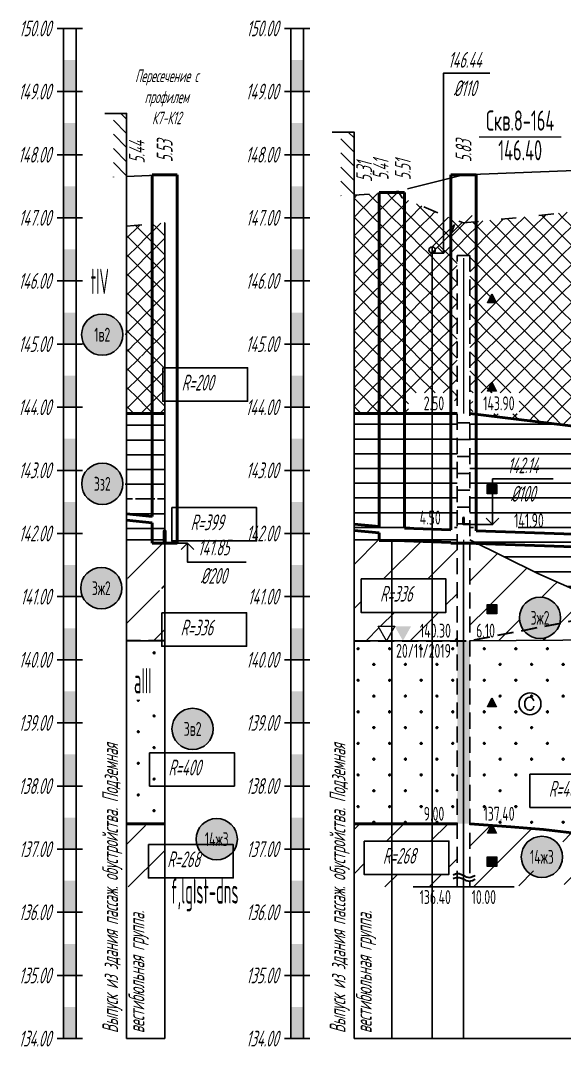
# Model space of a CAD drawing. Header units: metres. Extents: x -34 to 1749, y -3376 to -2956.
# Drawn here: x 667.5 to 753.7, y -3227.7 to -3065.2 of the extents above; entities that cross this region are included whole.
import ezdxf
from ezdxf.enums import TextEntityAlignment as Align

# ---------------------------------------------------------------- set-up
doc = ezdxf.new("R2010")
doc.units = ezdxf.units.M
doc.header["$LTSCALE"] = 0.2
doc.linetypes.add('ACAD_ISO03W100', pattern=[30, 12, -18])
doc.linetypes.add('штриховая', pattern=[19.05, 12.7, -6.35])
for name, color, linetype in [('PR_RD', 7, 'Continuous'), ('Линейка', 7, 'Continuous'), ('МГТ_ИГ_Геология', 252, 'Continuous'), ('Примыкания', 7, 'Continuous'), ('Проектная земля', 7, 'Continuous'), ('Таблица', 7, 'Continuous'), ('Трубы', 7, 'Continuous'), ('Узлы', 7, 'Continuous'), ('Чёрная земля', 7, 'ACAD_ISO03W100')]:
    doc.layers.add(name, color=color, linetype=linetype)
doc.styles.add('SPDS', font='SPDS', dxfattribs={"width": 0.7, "oblique": 15, "height": 2.5})
doc.styles.get("Standard").update_dxf_attribs({"font": 'SPDS.shx', "width": 0.7, "oblique": 15, "height": 3})
doc.styles.add('Стиль Simplex', font='simplex.shx')
pattern_1 = [(45, (-4.154, -2825.848), (0, 21), [9.8995, -19.799]), (45, (9.846, -2839.848), (0, 21), [9.8995, -19.799]), (45, (-4.154, -2839.848), (0, 21), [14.142, -15.5565]), (45, (5.846, -2829.848), (0, 21), [15.556, -14.1425]), (45, (2.846, -2839.848), (0, 21), [19.799, -9.8995]), (45, (-4.154, -2832.848), (0, 21), [19.799, -9.8995])]
pattern_2 = [(45, (11.025, -2889.003), (0, 21), [9.8995, -19.799]), (45, (25.025, -2903.003), (0, 21), [9.8995, -19.799]), (45, (11.025, -2903.003), (0, 21), [14.142, -15.5565]), (45, (21.025, -2893.003), (0, 21), [15.556, -14.1425]), (45, (18.025, -2903.003), (0, 21), [19.799, -9.8995]), (45, (11.025, -2896.003), (0, 21), [19.799, -9.8995])]

# ---------------------------------------------------------------- blocks, each defined once
blk = doc.blocks.new('DN')
at = {"layer": 'МГТ_ИГ_Геология', "lineweight": 30, "flags": 128}
for points in [[(-0.126, -0.007), (-0.117, -0.002), (-0.073, 0.011), (-0.033, 0.011), (0.003, 0), (0.02, -0.007), (0.039, -0.019), (0.074, -0.037), (0.103, -0.043), (0.125, -0.048), (0.151, -0.043), (0.18, -0.036), (0.213, -0.019), (0.223, -0.012)], [(-0.126, -0.068), (-0.117, -0.063), (-0.073, -0.05), (-0.033, -0.05), (0.003, -0.059), (0.02, -0.067), (0.039, -0.079), (0.074, -0.098), (0.103, -0.103), (0.125, -0.108), (0.151, -0.103), (0.18, -0.095), (0.213, -0.079), (0.223, -0.072)]]:
    blk.add_lwpolyline(points, dxfattribs=at)
blk = doc.blocks.new('PR_KV')
at = {"linetype": 'Continuous', "lineweight": 0}
blk.add_hatch(color=252, dxfattribs=at).paths.add_polyline_path([(-0.077, 0.075), (0.077, 0.075), (0.077, -0.075), (-0.077, -0.075)])
at = {"color": 252, "linetype": 'Continuous', "lineweight": 0, "flags": 128}
blk.add_lwpolyline([(-0.077, 0.075), (0.077, 0.075), (0.077, -0.075), (-0.077, -0.075)], close=True, dxfattribs=at)
blk = doc.blocks.new('PR_TR')
at = {"linetype": 'Continuous', "lineweight": 0}
blk.add_hatch(color=252, dxfattribs=at).paths.add_polyline_path([(0.072, -0.049), (-0.071, -0.049), (-0.001, 0.094)])
at = {"color": 252, "linetype": 'Continuous', "lineweight": 0, "flags": 128}
blk.add_lwpolyline([(0.072, -0.049), (-0.071, -0.049), (-0.001, 0.094)], close=True, dxfattribs=at)
blk = doc.blocks.new('круг3_-26_2')
at = {"true_color": 0xffffff}
blk.add_hatch(color=7, dxfattribs=at).paths.add_polyline_path([(-0.327, 0, 1), (0.327, 0, 1)])
at = {"color": 7, "lineweight": 25}
blk.add_circle((0, 0), 0.327, dxfattribs=at)
at = {"color": 7, "lineweight": 25, "style": 'Стиль Simplex', "width": 0.590909}
blk.add_text('3ж2', height=0.22, dxfattribs=at).set_placement((0, 0), align=Align.MIDDLE_CENTER)
blk = doc.blocks.new('круг14_-26_3')
at = {"true_color": 0xffffff}
blk.add_hatch(color=7, dxfattribs=at).paths.add_polyline_path([(-0.327, 0, 1), (0.327, 0, 1)])
at = {"layer": 'МГТ_ИГ_Геология'}
blk.add_circle((0, 0), 0.327, dxfattribs=at)
at = {"layer": 'МГТ_ИГ_Геология', "style": 'Стиль Simplex', "width": 0.590909}
blk.add_text('14ж3', height=0.22, dxfattribs=at).set_placement((0, 0), align=Align.MIDDLE_CENTER)
blk = doc.blocks.new('круг1_-30_2')
at = {"layer": 'МГТ_ИГ_Геология', "true_color": 0xffffff}
blk.add_hatch(color=7, dxfattribs=at).paths.add_polyline_path([(-0.327, 0, 1), (0.327, 0, 1)])
at = {"color": 7, "lineweight": 25}
blk.add_circle((0, 0), 0.327, dxfattribs=at)
at = {"color": 7, "lineweight": 25, "style": 'Стиль Simplex', "width": 0.590909}
blk.add_text('1в2', height=0.22, dxfattribs=at).set_placement((0, 0), align=Align.MIDDLE_CENTER)
blk = doc.blocks.new('круг3_-25_2')
at = {"true_color": 0xffffff}
blk.add_hatch(color=7, dxfattribs=at).paths.add_polyline_path([(-0.327, 0, 1), (0.327, 0, 1)])
at = {"color": 7, "lineweight": 25}
blk.add_circle((0, 0), 0.327, dxfattribs=at)
at = {"color": 18, "lineweight": 25, "true_color": 0x000000, "style": 'Стиль Simplex', "width": 0.590909}
blk.add_text('3з2', height=0.22, dxfattribs=at).set_placement((0, 0), align=Align.MIDDLE_CENTER)
blk = doc.blocks.new('круг3_-30_2')
at = {"true_color": 0xffffff}
blk.add_hatch(color=7, dxfattribs=at).paths.add_polyline_path([(-0.327, 0, 1), (0.327, 0, 1)])
at = {"color": 7, "lineweight": 25}
blk.add_circle((0, 0), 0.327, dxfattribs=at)
at = {"color": 7, "lineweight": 25, "style": 'Стиль Simplex', "width": 0.590909}
blk.add_text('3в2', height=0.22, dxfattribs=at).set_placement((0, 0), align=Align.MIDDLE_CENTER)
blk = doc.blocks.new('CCE')
at = {"layer": 'МГТ_ИГ_Геология', "flags": 128}
blk.add_lwpolyline([(0.238, 0.049), (0.229, 0.075), (0.212, 0.091), (0.196, 0.103), (0.17, 0.107), (0.147, 0.103), (0.131, 0.093), (0.119, 0.084), (0.112, 0.068), (0.103, 0.049), (0.096, 0.035), (0.096, 0.014), (0.096, -0.005), (0.096, -0.023), (0.1, -0.04), (0.114, -0.063), (0.131, -0.084), (0.142, -0.091), (0.168, -0.098), (0.191, -0.096), (0.203, -0.091), (0.226, -0.07), (0.233, -0.049), (0.238, -0.04), (0.238, -0.033)], dxfattribs=at)
at = {"layer": 'МГТ_ИГ_Геология'}
blk.add_circle((0.178, 0.004), 0.173, dxfattribs=at)
blk = doc.blocks.new('уке')
at = {"layer": 'МГТ_ИГ_Геология'}
blk.add_lwpolyline([(147.85, -230.19), (161.29, -230.19), (161.29, -235.48), (147.85, -235.48)], close=True, dxfattribs=at)
at = {"layer": 'МГТ_ИГ_Геология', "insert": (150.84, -231.29), "char_height": 2.5, "attachment_point": 1}
blk.add_mtext_dynamic_manual_height_columns('R=200', width=10.097, gutter_width=15, heights=[0], dxfattribs=at)
blk = doc.blocks.new('енен')
at = {"layer": 'МГТ_ИГ_Геология'}
blk.add_lwpolyline([(147.85, -230.19), (161.29, -230.19), (161.29, -235.48), (147.85, -235.48)], close=True, dxfattribs=at)
at = {"layer": 'МГТ_ИГ_Геология', "insert": (150.84, -231.29), "char_height": 2.5, "attachment_point": 1}
blk.add_mtext_dynamic_manual_height_columns('R=336', width=10.097, gutter_width=15, heights=[0], dxfattribs=at)
blk = doc.blocks.new('онгшлш')
at = {"layer": 'МГТ_ИГ_Геология'}
blk.add_lwpolyline([(147.85, -230.19), (161.29, -230.19), (161.29, -235.48), (147.85, -235.48)], close=True, dxfattribs=at)
at = {"layer": 'МГТ_ИГ_Геология', "insert": (150.84, -231.29), "char_height": 2.5, "attachment_point": 1}
blk.add_mtext_dynamic_manual_height_columns('R=399', width=10.097, gutter_width=15, heights=[0], dxfattribs=at)
blk = doc.blocks.new('A$C14065AAB')
at = {"layer": 'МГТ_ИГ_Геология'}
blk.add_lwpolyline([(0, 5.29), (13.44, 5.29), (13.44, 0), (0, 0)], close=True, dxfattribs=at)
at = {"layer": 'МГТ_ИГ_Геология', "insert": (2.99, 4.2), "char_height": 2.5, "attachment_point": 1}
blk.add_mtext_dynamic_manual_height_columns('R=400', width=10.097, gutter_width=15, heights=[0], dxfattribs=at)
blk = doc.blocks.new('A$C5F0C224C')
at = {"layer": 'МГТ_ИГ_Геология'}
blk.add_lwpolyline([(0, 5.29), (13.44, 5.29), (13.44, 0), (0, 0)], close=True, dxfattribs=at)
at = {"layer": 'МГТ_ИГ_Геология', "insert": (2.99, 4.2), "char_height": 2.5, "attachment_point": 1}
blk.add_mtext_dynamic_manual_height_columns('R=268', width=10.097, gutter_width=15, heights=[0], dxfattribs=at)
blk = doc.blocks.new('usl_1')
for p, q in [((2.83, 1.41), (6.36, 4.95)), ((0, 0), (3.54, 3.54)), ((3.54, 3.54), (2.83, 1.41))]:
    blk.add_line(p, q)
blk.add_circle((0, -0.5), 0.5)

msp = doc.modelspace()

# ---------------------------------------------------------------- hatches: boundary and pattern name
at = {"layer": 'МГТ_ИГ_Геология'}
h = msp.add_hatch(dxfattribs=at)
h.set_pattern_fill('GR24', color=256, scale=10, style=0, pattern_type=2)
h.set_pattern_definition([(225, (-1.154, -2839.8476), (3e-16, -3), [2.1213, -2.121341]), (315, (-2.654, -2838.3476), (3, 0), [2.1213, -2.121341]), (45, (-4.154, -2839.8476), (0, 3), [2.1213, -2.121341]), (135, (-2.654, -2841.3476), (-3, 3e-16), [2.1213, -2.121341])])
edge = h.paths.add_edge_path()
edge.add_line((818.051, -3095.595), (813.045, -3095.794))
edge.add_line((813.045, -3095.794), (799.76, -3095.246))
edge.add_line((799.76, -3095.246), (781.432, -3095.834))
edge.add_line((781.432, -3095.834), (775.681, -3093.368))
edge.add_line((775.681, -3093.368), (774.637, -3092.919))
edge.add_line((774.637, -3092.919), (753.446, -3095.653))
edge.add_line((753.446, -3095.653), (746.072, -3096.452))
edge.add_line((746.072, -3096.452), (737.694, -3097.236))
edge.add_line((737.694, -3097.236), (735.523, -3096.452))
edge.add_line((735.523, -3096.452), (727.967, -3093.295))
edge.add_line((727.967, -3093.295), (727.332, -3092.226))
edge.add_line((727.332, -3092.226), (726.32, -3092.464))
edge.add_line((726.32, -3092.464), (720.343, -3092.878))
edge.add_line((720.343, -3092.878), (720.343, -3127.452))
edge.add_line((720.343, -3127.452), (736.694, -3127.452))
edge.add_line((736.694, -3127.452), (736.694, -3102.452))
edge.add_line((736.694, -3102.452), (738.694, -3102.452))
edge.add_line((738.694, -3102.452), (738.694, -3127.452))
edge.add_line((738.694, -3127.452), (760.591, -3130.136))
edge.add_line((760.591, -3130.136), (806.62, -3129.874))
edge.add_arc((807.64, -3132.984), 3.273, 72.49253, 108.16137, ccw=False)
edge.add_line((808.625, -3129.862), (818.051, -3129.808))
edge.add_line((818.051, -3129.808), (818.051, -3095.595))
h.paths.add_polyline_path([(742.914, -3109.946), (741.484, -3109.946), (742.184, -3108.516)], flags=16)
edge = h.paths.add_edge_path(flags=16)
edge.add_arc((777.233, -3113.914), 0.597, 0, 360)
h.paths.add_polyline_path([(742.184, -3122.516), (742.914, -3123.946), (741.484, -3123.946)], flags=16)
h.paths.add_polyline_path([(775.166, -3115.564), (779.299, -3115.564)], flags=16)
h.paths.add_polyline_path([(787.638, -3111.327), (792.533, -3111.327), (792.533, -3105.327), (787.638, -3105.327)], flags=16)
h.paths.add_polyline_path([(739.144, -3127.502), (746.503, -3127.502), (746.503, -3124.202), (739.144, -3124.202)], flags=16)
h.paths.add_polyline_path([(728.954, -3127.502), (736.244, -3127.502), (736.244, -3124.202), (728.954, -3124.202)], flags=17)
h.paths.add_polyline_path([(729.016, -3102.902), (736.244, -3102.902)], flags=16)
h.paths.add_polyline_path([(784.085, -3116.782), (797.528, -3116.782), (797.528, -3122.077), (784.085, -3122.077)], flags=16)
h.paths.add_polyline_path([(786.287, -3121.178), (793.837, -3121.178), (794.882, -3117.277), (787.332, -3117.277)], flags=8)
h = msp.add_hatch(dxfattribs=at)
h.set_pattern_fill('GR24', color=256, scale=10, style=0, pattern_type=2)
h.set_pattern_definition([(225, (14.0255, -2903.0034), (3e-16, -3), [2.1213, -2.121341]), (315, (12.5255, -2901.5034), (3, 0), [2.1213, -2.121341]), (45, (11.0255, -2903.0034), (0, 3), [2.1213, -2.121341]), (135, (12.5255, -2904.5034), (-3, 3e-16), [2.1213, -2.121341])])
edge = h.paths.add_edge_path()
edge.add_line((690.343, -3097.236), (684.318, -3097.768))
edge.add_line((684.318, -3097.768), (684.318, -3113.987))
edge.add_arc((687.327, -3115.201), 3.245, 158.03276, 381.69286)
edge.add_line((690.343, -3114.001), (690.343, -3097.236))
edge = h.paths.add_edge_path()
edge.add_arc((687.327, -3115.273), 3.273, 203.14492, 337.12946, ccw=False)
edge.add_line((684.318, -3116.56), (684.318, -3127.452))
edge.add_line((684.318, -3127.452), (690.343, -3127.452))
edge.add_line((690.343, -3127.452), (690.343, -3116.546))
h.paths.add_polyline_path([(684.498, -3109.831), (689.394, -3109.831)], flags=16)
h = msp.add_hatch(dxfattribs=at)
h.set_pattern_fill('GR07', color=256, scale=10, style=0, pattern_type=2)
h.set_pattern_definition([(0, (10.9355, -2903.0034), (0, 7), [16.33, 0]), (0, (10.9355, -2900.6734), (0, 7), [16.33, 0]), (0, (10.9355, -2898.3334), (0, 7), [16.33, 0])])
edge = h.paths.add_edge_path()
edge.add_line((690.343, -3127.452), (684.318, -3127.452))
edge.add_line((684.318, -3127.452), (684.318, -3136.91))
edge.add_arc((687.247, -3138.189), 3.196, 156.4188, 374.3665)
edge.add_line((690.343, -3137.396), (690.343, -3127.452))
edge = h.paths.add_edge_path()
edge.add_arc((687.229, -3138.405), 3.273, 207.17403, 342.04066, ccw=False)
edge.add_line((684.318, -3139.9), (684.318, -3147.452))
edge.add_line((684.318, -3147.452), (690.343, -3147.452))
edge.add_line((690.343, -3147.452), (690.343, -3139.414))
h = msp.add_hatch(dxfattribs=at)
h.set_pattern_fill('GR07', color=256, scale=10, style=0, pattern_type=2)
h.set_pattern_definition([(0, (-4.244, -2839.8476), (0, 7), [16.33, 0]), (0, (-4.244, -2837.5176), (0, 7), [16.33, 0]), (0, (-4.244, -2835.1776), (0, 7), [16.33, 0])])
edge = h.paths.add_edge_path()
edge.add_line((818.051, -3137.18), (808.797, -3136.045))
edge.add_arc((807.64, -3132.984), 3.273, 235.32579, 290.69774, ccw=False)
edge.add_line((805.778, -3135.675), (738.694, -3127.452))
edge.add_line((738.694, -3127.452), (738.694, -3147.452))
edge.add_line((738.694, -3147.452), (749.481, -3152.801))
edge.add_line((749.481, -3152.801), (760.077, -3157.482))
edge.add_line((760.077, -3157.482), (770.456, -3161.506))
edge.add_line((770.456, -3161.506), (780.587, -3164.886))
edge.add_line((780.587, -3164.886), (790.441, -3167.631))
edge.add_line((790.441, -3167.631), (799.989, -3169.753))
edge.add_line((799.989, -3169.753), (809.202, -3171.262))
edge.add_line((809.202, -3171.262), (818.051, -3172.17))
edge.add_line((818.051, -3172.17), (818.051, -3137.18))
edge = h.paths.add_edge_path(flags=16)
edge.add_arc((781.306, -3148.715), 0.619, 0, 360)
h.paths.add_polyline_path([(742.964, -3140.202), (741.424, -3140.202), (741.424, -3138.702), (742.964, -3138.702)], flags=16)
h.paths.add_polyline_path([(736.694, -3127.452), (720.343, -3127.452), (720.343, -3147.452), (736.694, -3147.452)])
h.paths.add_polyline_path([(779.27, -3150.365), (783.341, -3150.365)], flags=16)
h.paths.add_polyline_path([(776.089, -3150.692), (776.382, -3150.761), (776.382, -3144.761), (776.089, -3144.692)], flags=16)
h.paths.add_polyline_path([(729.202, -3147.502), (736.244, -3147.502), (736.244, -3144.202), (729.202, -3144.202)])
h.paths.add_polyline_path([(739.291, -3147.502), (746.334, -3147.502), (746.334, -3144.202), (739.291, -3144.202)], flags=16)
h.paths.add_polyline_path([(771.39, -3142.401), (784.833, -3142.401), (784.833, -3147.696), (771.39, -3147.696)], flags=16)
h.paths.add_polyline_path([(773.553, -3146.748), (781.234, -3146.748), (782.266, -3142.896), (774.585, -3142.896)], flags=8)
h = msp.add_hatch(dxfattribs=at)
h.set_pattern_fill('CONSIST', color=256, scale=0.84, angle=-44.99996, style=0, pattern_type=2)
h.set_pattern_definition([(4e-05, (657.9464, -4566.4523), (-2e-06, 2.667), [])])
h.paths.add_polyline_path([(736.694, -3127.452), (738.694, -3127.452), (738.694, -3147.452), (736.694, -3147.452)])
h = msp.add_hatch(dxfattribs=at)
h.set_pattern_fill('GR38', color=256, scale=10, style=0, pattern_type=2)
h.set_pattern_definition(pattern_2)
edge = h.paths.add_edge_path()
edge.add_line((690.343, -3147.452), (684.318, -3147.452))
edge.add_line((684.318, -3147.452), (684.318, -3153.165))
edge.add_arc((688.02, -3151.584), 4.025, 203.1172, 305.24498)
edge.add_line((690.343, -3154.872), (690.343, -3147.452))
h = msp.add_hatch(dxfattribs=at)
h.set_pattern_fill('GR38', color=256, scale=10, style=0, pattern_type=2)
h.set_pattern_definition(pattern_1)
h.paths.add_polyline_path([(736.694, -3147.452), (720.343, -3147.452), (720.343, -3163.452), (725.494, -3163.452), (724.194, -3161.152), (726.794, -3161.152), (725.494, -3163.452), (736.694, -3163.452)])
h.paths.add_polyline_path([(738.694, -3147.452), (738.694, -3163.452), (775.521, -3163.196), (770.456, -3161.506), (760.077, -3157.482), (749.481, -3152.801)])
h.paths.add_polyline_path([(742.964, -3157.702), (742.964, -3159.202), (741.424, -3159.202), (741.424, -3157.702)], flags=16)
h.paths.add_polyline_path([(753.088, -3159.825, -1), (746.542, -3159.825, -1)], flags=16)
h.paths.add_polyline_path([(728.954, -3163.502), (736.244, -3163.502), (736.244, -3160.202), (728.954, -3160.202)], flags=9)
h.paths.add_polyline_path([(747.532, -3161.475), (752.098, -3161.475), (752.098, -3158.175), (747.532, -3158.175)], flags=8)
h.paths.add_polyline_path([(739.144, -3163.502), (743.959, -3163.502), (743.959, -3160.202), (739.144, -3160.202)], flags=9)
h.paths.add_polyline_path([(721.471, -3153.665), (734.913, -3153.665), (734.913, -3158.959), (721.471, -3158.959)], flags=16)
h.paths.add_polyline_path([(723.645, -3158.115), (731.258, -3158.115), (732.318, -3154.16), (724.705, -3154.16)], flags=8)
h = msp.add_hatch(dxfattribs=at)
h.set_pattern_fill('GR38', color=256, scale=10, style=0, pattern_type=2)
h.set_pattern_definition(pattern_2)
edge = h.paths.add_edge_path()
edge.add_arc((687.791, -3152.408), 3.547, 195.86916, 316.00057, ccw=False)
edge.add_line((684.379, -3153.378), (684.318, -3163.452))
edge.add_line((684.318, -3163.452), (690.343, -3163.452))
edge.add_line((690.343, -3163.452), (690.343, -3154.872))
at = {"layer": 'МГТ_ИГ_Геология', "true_color": 0x0000ff}
msp.add_hatch(color=5, dxfattribs=at).paths.add_polyline_path([(728.094, -3163.452), (726.794, -3161.152), (729.394, -3161.152)])
at = {"layer": 'МГТ_ИГ_Геология'}
h = msp.add_hatch(dxfattribs=at)
h.set_pattern_fill('GR28', color=256, scale=10, style=0, pattern_type=2)
h.set_pattern_definition([(90, (11.0255, -2902.9234), (-2.5, 2.5), [0.11, -4.89]), (45, (11.0255, -2902.8134), (-2.5, 2.5), [0.113137, -3.422397]), (0, (11.1055, -2902.7334), (2.5, 2.5), [0.11, -4.89]), (315, (11.2155, -2902.7334), (2.5, 2.5), [0.113137, -3.422397]), (90, (11.2955, -2902.9234), (-2.5, 2.5), [0.11, -4.89]), (45, (11.2155, -2903.0034), (-2.5, 2.5), [0.113137, -3.422397]), (0, (11.1055, -2903.0034), (2.5, 2.5), [0.11, -4.89]), (315, (11.0255, -2902.9234), (2.5, 2.5), [0.113137, -3.422397])])
edge = h.paths.add_edge_path()
edge.add_arc((687.428, -3177.868), 3.273, 198.13643, 332.94635, ccw=False)
edge.add_line((684.318, -3178.886), (684.318, -3192.452))
edge.add_line((684.318, -3192.452), (690.343, -3192.452))
edge.add_line((690.343, -3192.452), (690.343, -3179.356))
edge = h.paths.add_edge_path()
edge.add_line((690.343, -3163.452), (684.318, -3163.452))
edge.add_line((684.318, -3163.452), (684.318, -3176.849))
edge.add_arc((687.414, -3177.691), 3.209, 164.78062, 384.13659)
edge.add_line((690.343, -3176.379), (690.343, -3163.452))
h.paths.add_polyline_path([(684.48, -3172.791), (689.147, -3172.791), (689.147, -3166.791), (684.48, -3166.791)], flags=16)
h = msp.add_hatch(dxfattribs=at)
h.set_pattern_fill('GR28', color=256, scale=10, style=0, pattern_type=2)
h.set_pattern_definition([(90, (-4.154, -2839.7676), (-2.5, 2.5), [0.11, -4.89]), (45, (-4.154, -2839.6576), (-2.5, 2.5), [0.113137, -3.422397]), (0, (-4.074, -2839.5776), (2.5, 2.5), [0.11, -4.89]), (315, (-3.964, -2839.5776), (2.5, 2.5), [0.113137, -3.422397]), (90, (-3.884, -2839.7676), (-2.5, 2.5), [0.11, -4.89]), (45, (-3.964, -2839.8476), (-2.5, 2.5), [0.113137, -3.422397]), (0, (-4.074, -2839.8476), (2.5, 2.5), [0.11, -4.89]), (315, (-4.154, -2839.7676), (2.5, 2.5), [0.113137, -3.422397])])
h.paths.add_polyline_path([(773.183, -3170.206), (773.617, -3163.209), (738.694, -3163.452), (738.694, -3192.452), (745.188, -3192.916), (750.391, -3193.356), (754.841, -3193.875), (759.078, -3194.577), (761.359, -3195.071), (764.995, -3191.489), (767.743, -3188.539), (769.746, -3185.848), (771.148, -3183.043), (772.093, -3179.75), (772.723, -3175.595)])
h.paths.add_polyline_path([(758.84, -3177.972, -1), (752.295, -3177.972, -1)], flags=16)
h.paths.add_polyline_path([(742.914, -3173.946), (741.484, -3173.946), (742.184, -3172.516)], flags=16)
h.paths.add_polyline_path([(736.694, -3163.452), (720.343, -3163.452), (720.343, -3192.452), (736.694, -3192.452)])
h.paths.add_polyline_path([(739.144, -3192.502), (744.206, -3192.502), (744.206, -3189.202), (739.144, -3189.202)], flags=25)
h.paths.add_polyline_path([(728.954, -3192.502), (736.244, -3192.502), (736.244, -3189.202), (728.954, -3189.202)], flags=9)
h.paths.add_polyline_path([(723.404, -3167.724), (736.533, -3167.724), (736.533, -3162.695), (723.404, -3162.695)], flags=9)
h.paths.add_polyline_path([(748.205, -3184.56), (761.647, -3184.56), (761.647, -3189.854), (748.205, -3189.854)], flags=16)
h.paths.add_polyline_path([(750.407, -3188.762), (758.132, -3188.762), (759.125, -3185.055), (751.4, -3185.055)], flags=8)
msp.add_hatch(color=256, dxfattribs=at).paths.add_polyline_path([(736.694, -3163.452), (738.694, -3163.452), (738.694, -3192.452), (736.694, -3192.452)])
h = msp.add_hatch(dxfattribs=at)
h.set_pattern_fill('GR38', color=256, scale=10, style=0, pattern_type=2)
h.set_pattern_definition(pattern_2)
edge = h.paths.add_edge_path()
edge.add_arc((687.511, -3163.414), 29.288, 263.52177, 275.30974, ccw=False)
edge.add_line((684.206, -3192.515), (684.318, -3202.452))
edge.add_line((684.318, -3202.452), (690.343, -3202.452))
edge.add_line((690.343, -3202.452), (690.221, -3192.576))
h = msp.add_hatch(dxfattribs=at)
h.set_pattern_fill('GR38', color=256, scale=10, style=0, pattern_type=2)
h.set_pattern_definition(pattern_1)
h.paths.add_polyline_path([(736.694, -3192.452), (720.343, -3192.452), (720.343, -3202.452), (736.694, -3202.452)])
h.paths.add_polyline_path([(763.639, -3195.566), (759.078, -3194.577), (754.841, -3193.875), (750.391, -3193.356), (745.188, -3192.916), (742.282, -3192.708), (742.914, -3193.946), (741.484, -3193.946), (742.096, -3192.695), (738.694, -3192.452), (738.694, -3202.452), (784.659, -3201.287), (775.891, -3198.817), (769.064, -3196.945)])
h.paths.add_polyline_path([(742.964, -3197.702), (742.964, -3199.202), (741.424, -3199.202), (741.424, -3197.702)], flags=16)
h.paths.add_polyline_path([(754.473, -3197.693, -1), (747.927, -3197.693, -1)], flags=16)
h.paths.add_polyline_path([(748.422, -3199.343), (753.979, -3199.343), (753.979, -3196.043), (748.422, -3196.043)], flags=8)
h.paths.add_polyline_path([(754.884, -3203.022), (769.97, -3203.022), (769.97, -3195.022), (754.884, -3195.022)], flags=9)
h.paths.add_polyline_path([(721.933, -3195.169), (735.375, -3195.169), (735.375, -3200.464), (721.933, -3200.464)], flags=16)
h.paths.add_polyline_path([(724.135, -3199.565), (731.685, -3199.565), (732.73, -3195.664), (725.18, -3195.664)], flags=8)
at = {"layer": 'Узлы'}
h = msp.add_hatch(dxfattribs=at)
h.set_pattern_fill('LINE', color=256, scale=0.5, angle=135)
h.set_pattern_definition([(135, (-1400.919, -3330.4835), (-1.122532, -1.122532), [])])
h.paths.add_polyline_path([(682.21, -3079.938), (684.318, -3079.938), (684.318, -3090.019), (682.21, -3090.019)])
h = msp.add_hatch(dxfattribs=at)
h.set_pattern_fill('LINE', color=256, scale=0.5, angle=135)
h.set_pattern_definition([(135, (-1364.8939, -3333.4378), (-1.122532, -1.122532), [])])
h.paths.add_polyline_path([(718.235, -3082.892), (720.343, -3082.892), (720.343, -3092.973), (718.235, -3092.973)])

# ---------------------------------------------------------------- linework, layer by layer
at = {"layer": 'Линейка'}
for p, q in [((673.318, -3066.467), (677.318, -3066.467)), ((674.318, -3226.467), (674.318, -3066.467)), ((676.318, -3226.467), (676.318, -3066.467)), ((709.343, -3066.467), (713.343, -3066.467)), ((710.343, -3226.467), (710.343, -3066.467)), ((712.343, -3226.467), (712.343, -3066.467)), ((673.318, -3076.467), (677.318, -3076.467)), ((709.343, -3076.467), (713.343, -3076.467)), ((673.318, -3086.467), (677.318, -3086.467)), ((709.343, -3086.467), (713.343, -3086.467)), ((673.318, -3096.467), (677.318, -3096.467)), ((709.343, -3096.467), (713.343, -3096.467)), ((673.318, -3106.467), (677.318, -3106.467)), ((709.343, -3106.467), (713.343, -3106.467)), ((673.318, -3116.467), (677.318, -3116.467)), ((709.343, -3116.467), (713.343, -3116.467)), ((673.318, -3126.467), (677.318, -3126.467)), ((709.343, -3126.467), (713.343, -3126.467)), ((673.318, -3136.467), (677.318, -3136.467)), ((709.343, -3136.467), (713.343, -3136.467)), ((673.318, -3146.467), (677.318, -3146.467)), ((709.343, -3146.467), (713.343, -3146.467)), ((673.318, -3156.467), (677.318, -3156.467)), ((709.343, -3156.467), (713.343, -3156.467)), ((673.318, -3166.467), (677.318, -3166.467)), ((709.343, -3166.467), (713.343, -3166.467)), ((673.318, -3176.467), (677.318, -3176.467)), ((709.343, -3176.467), (713.343, -3176.467)), ((673.318, -3186.467), (677.318, -3186.467)), ((709.343, -3186.467), (713.343, -3186.467)), ((673.318, -3196.467), (677.318, -3196.467)), ((709.343, -3196.467), (713.343, -3196.467)), ((673.318, -3206.467), (677.318, -3206.467)), ((709.343, -3206.467), (713.343, -3206.467)), ((673.318, -3216.467), (677.318, -3216.467)), ((709.343, -3216.467), (713.343, -3216.467)), ((673.318, -3226.467), (677.318, -3226.467)), ((674.318, -3226.467), (676.318, -3226.467)), ((709.343, -3226.467), (713.343, -3226.467)), ((710.343, -3226.467), (712.343, -3226.467))]:
    msp.add_line(p, q, dxfattribs=at)
for points in [[(674.318, -3076.467), (674.318, -3071.467), (676.318, -3076.467), (676.318, -3071.467)], [(710.343, -3076.467), (710.343, -3071.467), (712.343, -3076.467), (712.343, -3071.467)], [(674.318, -3086.467), (674.318, -3081.467), (676.318, -3086.467), (676.318, -3081.467)], [(710.343, -3086.467), (710.343, -3081.467), (712.343, -3086.467), (712.343, -3081.467)], [(674.318, -3096.467), (674.318, -3091.467), (676.318, -3096.467), (676.318, -3091.467)], [(710.343, -3096.467), (710.343, -3091.467), (712.343, -3096.467), (712.343, -3091.467)], [(674.318, -3106.467), (674.318, -3101.467), (676.318, -3106.467), (676.318, -3101.467)], [(710.343, -3106.467), (710.343, -3101.467), (712.343, -3106.467), (712.343, -3101.467)], [(674.318, -3116.467), (674.318, -3111.467), (676.318, -3116.467), (676.318, -3111.467)], [(710.343, -3116.467), (710.343, -3111.467), (712.343, -3116.467), (712.343, -3111.467)], [(674.318, -3126.467), (674.318, -3121.467), (676.318, -3126.467), (676.318, -3121.467)], [(710.343, -3126.467), (710.343, -3121.467), (712.343, -3126.467), (712.343, -3121.467)], [(674.318, -3136.467), (674.318, -3131.467), (676.318, -3136.467), (676.318, -3131.467)], [(710.343, -3136.467), (710.343, -3131.467), (712.343, -3136.467), (712.343, -3131.467)], [(674.318, -3146.467), (674.318, -3141.467), (676.318, -3146.467), (676.318, -3141.467)], [(710.343, -3146.467), (710.343, -3141.467), (712.343, -3146.467), (712.343, -3141.467)], [(674.318, -3156.467), (674.318, -3151.467), (676.318, -3156.467), (676.318, -3151.467)], [(710.343, -3156.467), (710.343, -3151.467), (712.343, -3156.467), (712.343, -3151.467)], [(674.318, -3166.467), (674.318, -3161.467), (676.318, -3166.467), (676.318, -3161.467)], [(710.343, -3166.467), (710.343, -3161.467), (712.343, -3166.467), (712.343, -3161.467)], [(674.318, -3176.467), (674.318, -3171.467), (676.318, -3176.467), (676.318, -3171.467)], [(710.343, -3176.467), (710.343, -3171.467), (712.343, -3176.467), (712.343, -3171.467)], [(674.318, -3186.467), (674.318, -3181.467), (676.318, -3186.467), (676.318, -3181.467)], [(710.343, -3186.467), (710.343, -3181.467), (712.343, -3186.467), (712.343, -3181.467)], [(674.318, -3196.467), (674.318, -3191.467), (676.318, -3196.467), (676.318, -3191.467)], [(710.343, -3196.467), (710.343, -3191.467), (712.343, -3196.467), (712.343, -3191.467)], [(674.318, -3206.467), (674.318, -3201.467), (676.318, -3206.467), (676.318, -3201.467)], [(710.343, -3206.467), (710.343, -3201.467), (712.343, -3206.467), (712.343, -3201.467)], [(674.318, -3216.467), (674.318, -3211.467), (676.318, -3216.467), (676.318, -3211.467)], [(710.343, -3216.467), (710.343, -3211.467), (712.343, -3216.467), (712.343, -3211.467)], [(674.318, -3226.467), (674.318, -3221.467), (676.318, -3226.467), (676.318, -3221.467)], [(710.343, -3226.467), (710.343, -3221.467), (712.343, -3226.467), (712.343, -3221.467)]]:
    msp.add_solid(points, dxfattribs=at)
at = {"layer": 'МГТ_ИГ_Геология', "linetype": 'Continuous', "lineweight": 0}
for p, q in [((740.169, -3083.663), (753.169, -3083.663)), ((737.694, -3102.852), (737.694, -3127.452)), ((737.694, -3147.452), (737.694, -3163.452))]:
    msp.add_line(p, q, dxfattribs=at)
at = {"layer": 'МГТ_ИГ_Геология', "linetype": 'Continuous', "lineweight": 50}
for p, q in [((720.343, -3127.452), (736.694, -3127.452)), ((720.343, -3192.452), (736.694, -3192.452))]:
    msp.add_line(p, q, dxfattribs=at)
at = {"layer": 'МГТ_ИГ_Геология', "linetype": 'Continuous', "lineweight": 25}
for p, q in [((720.343, -3147.452), (736.694, -3147.452)), ((729.694, -3202.452), (736.694, -3202.452)), ((738.694, -3202.452), (745.694, -3202.452))]:
    msp.add_line(p, q, dxfattribs=at)
at = {"layer": 'МГТ_ИГ_Геология', "color": 7, "linetype": 'Continuous', "lineweight": 25}
msp.add_line((720.343, -3163.452), (736.694, -3163.452), dxfattribs=at)
at = {"layer": 'МГТ_ИГ_Геология', "color": 18, "linetype": 'Continuous', "lineweight": 0, "true_color": 0x000000}
msp.add_line((737.694, -3192.452), (737.694, -3202.452), dxfattribs=at)
at = {"layer": 'МГТ_ИГ_Геология', "flags": 128}
msp.add_lwpolyline([(690.343, -3097.236), (690.343, -3202.452)], dxfattribs=at)
at = {"layer": 'МГТ_ИГ_Геология', "linetype": 'штриховая', "lineweight": 25}
msp.add_lwpolyline([(736.694, -3102.452), (738.694, -3102.452), (738.694, -3202.452), (736.694, -3202.452), (736.694, -3102.452), (736.694, -3102.452)], close=True, dxfattribs=at)
at = {"layer": 'МГТ_ИГ_Геология', "linetype": 'Continuous', "lineweight": 50, "flags": 128}
for points in [[(690.343, -3127.452), (684.318, -3127.452)], [(738.694, -3127.452), (818.051, -3137.18)], [(690.343, -3192.452), (684.318, -3192.452)], [(738.694, -3192.452), (745.188, -3192.916), (750.391, -3193.356), (754.841, -3193.875), (759.078, -3194.577), (763.639, -3195.566), (769.064, -3196.945), (775.891, -3198.817), (784.659, -3201.287)]]:
    msp.add_lwpolyline(points, dxfattribs=at)
at = {"layer": 'МГТ_ИГ_Геология', "linetype": 'Continuous', "lineweight": 25, "flags": 128}
for points in [[(690.343, -3147.452), (684.318, -3147.452)], [(738.694, -3147.452), (749.481, -3152.801), (760.077, -3157.482), (770.456, -3161.506), (780.587, -3164.886), (790.441, -3167.631), (799.989, -3169.753), (809.202, -3171.262), (818.051, -3172.17)], [(738.694, -3163.452), (775.521, -3163.196)]]:
    msp.add_lwpolyline(points, dxfattribs=at)
at = {"layer": 'МГТ_ИГ_Геология', "color": 5, "linetype": 'штриховая', "lineweight": 30, "flags": 128}
for points in [[(720.343, -3163.452), (738.694, -3163.452), (818.051, -3148.018)], [(690.343, -3163.452), (684.318, -3163.452)]]:
    msp.add_lwpolyline(points, dxfattribs=at)
at = {"layer": 'МГТ_ИГ_Геология', "color": 5, "linetype": 'Continuous', "lineweight": 0, "true_color": 0x0000ff, "flags": 128}
msp.add_lwpolyline([(723.444, -3163.452), (736.694, -3163.452), (725.494, -3163.452), (724.194, -3161.152), (726.794, -3161.152), (725.494, -3163.452)], dxfattribs=at)
at = {"layer": 'МГТ_ИГ_Геология', "color": 7, "linetype": 'Continuous', "lineweight": 25, "flags": 128}
msp.add_lwpolyline([(690.343, -3163.452), (684.318, -3163.452)], dxfattribs=at)
at = {"layer": 'Примыкания'}
for p, q in [((737.577, -3143.997), (737.577, -3144.941)), ((737.813, -3143.997), (737.813, -3144.941)), ((690.138, -3146.144), (690.138, -3147.786)), ((690.138, -3146.144), (690.138, -3147.786)), ((690.548, -3146.144), (690.548, -3147.786)), ((690.548, -3146.144), (690.548, -3147.786))]:
    msp.add_line(p, q, dxfattribs=at)
at = {"layer": 'Примыкания', "color": 0, "flags": 128}
for points in [[(732.709, -3102.068), (734.532, -3102.068), (734.532, -3073.548), (741.859, -3073.548)], [(733.531, -3101.068), (734.531, -3102.068), (735.531, -3101.068)], [(737.695, -3145.059), (742.302, -3145.059), (742.302, -3137.831), (751.915, -3137.831)], [(741.302, -3144.059), (742.302, -3145.059), (743.302, -3144.059)], [(690.343, -3147.991), (693.949, -3147.991), (693.949, -3151), (703.241, -3151)], [(692.949, -3148.991), (693.949, -3147.991), (694.949, -3148.991)]]:
    msp.add_lwpolyline(points, dxfattribs=at)
at = {"layer": 'Примыкания'}
for centre, radius, start, end in [((737.695, -3143.997), 0.118, 0, 180), ((690.343, -3146.144), 0.205, 0, 180), ((690.343, -3146.144), 0.205, 0, 180), ((737.695, -3144.941), 0.118, 180, 0), ((690.343, -3147.786), 0.205, 180, 360), ((690.343, -3147.786), 0.205, 180, 360)]:
    msp.add_arc(centre, radius, start, end, dxfattribs=at)
at = {"layer": 'Проектная земля', "flags": 128}
for points in [[(737.695, -3089.654), (775.681, -3088.18)], [(684.318, -3089.938), (690.343, -3089.654)], [(728.816, -3091.854), (737.695, -3089.654)]]:
    msp.add_lwpolyline(points, dxfattribs=at)
at = {"layer": 'Таблица'}
for p, q in [((684.318, -3226.467), (690.343, -3226.467)), ((720.343, -3226.467), (818.052, -3226.467))]:
    msp.add_line(p, q, dxfattribs=at)
at = {"layer": 'Трубы', "lineweight": 50, "flags": 128}
for points in [[(684.318, -3143.367), (688.343, -3143.769)], [(684.318, -3144.367), (688.343, -3144.77)], [(720.343, -3144.967), (724.321, -3145.365)], [(720.343, -3145.967), (724.321, -3146.365)], [(728.321, -3145.637), (735.695, -3145.895)], [(739.695, -3146.035), (773.681, -3147.225)], [(728.321, -3147.637), (735.695, -3147.895)], [(739.695, -3148.035), (773.681, -3149.225)]]:
    msp.add_lwpolyline(points, dxfattribs=at)
at = {"layer": 'Узлы'}
for p, q in [((684.318, -3089.938), (684.318, -3226.467)), ((720.343, -3092.892), (720.343, -3226.467)), ((732.721, -3101.067), (732.721, -3226.467)), ((684.318, -3144.457), (684.318, -3226.467)), ((720.343, -3146.057), (720.343, -3226.467)), ((726.321, -3147.593), (726.321, -3226.467)), ((690.343, -3147.991), (690.343, -3226.467)), ((737.695, -3147.991), (737.695, -3226.467))]:
    msp.add_line(p, q, dxfattribs=at)
at = {"layer": 'Узлы', "lineweight": 50}
for p, q in [((688.343, -3089.654), (692.343, -3089.654)), ((688.343, -3089.654), (688.343, -3143.769)), ((692.343, -3089.654), (692.343, -3147.991)), ((735.695, -3089.654), (739.695, -3089.654)), ((735.695, -3089.654), (735.695, -3145.895)), ((739.695, -3089.654), (739.695, -3146.035)), ((724.321, -3092.478), (728.321, -3092.478)), ((724.321, -3092.478), (724.321, -3145.365)), ((728.321, -3092.478), (728.321, -3145.637)), ((688.343, -3144.77), (688.343, -3147.991)), ((724.321, -3146.365), (724.321, -3147.593)), ((724.321, -3147.593), (728.321, -3147.593)), ((728.321, -3147.637), (728.321, -3147.593)), ((688.343, -3147.991), (692.343, -3147.991)), ((735.695, -3147.895), (735.695, -3147.991)), ((735.695, -3147.991), (739.695, -3147.991)), ((739.695, -3148.035), (739.695, -3147.991))]:
    msp.add_line(p, q, dxfattribs=at)
at = {"layer": 'Узлы', "flags": 128}
for points in [[(684.318, -3089.938), (684.318, -3079.938), (680.849, -3079.938)], [(720.343, -3092.892), (720.343, -3082.892), (716.874, -3082.892)]]:
    msp.add_lwpolyline(points, dxfattribs=at)
at = {"layer": 'Чёрная земля', "flags": 128}
for points in [[(726.321, -3092.478), (727.333, -3092.241), (727.968, -3093.31), (735.523, -3096.467), (737.695, -3097.251)], [(720.343, -3092.892), (726.321, -3092.478)], [(737.695, -3097.251), (746.073, -3096.467), (753.447, -3095.668), (774.637, -3092.934), (775.681, -3093.382)], [(684.318, -3097.783), (690.343, -3097.251)]]:
    msp.add_lwpolyline(points, dxfattribs=at)

# ---------------------------------------------------------------- block references
at = {"layer": 'PR_RD'}
msp.add_blockref('usl_1', (732.721, -3101.067), dxfattribs=at)
at = {"layer": 'МГТ_ИГ_Геология', "xscale": 10, "yscale": 10, "zscale": 10}
for name, p in [('PR_TR', (742.194, -3109.452)), ('круг1_-30_2', (680.449, -3114.972)), ('PR_TR', (742.194, -3123.452)), ('круг3_-25_2', (680.461, -3138.598)), ('PR_KV', (742.194, -3139.452)), ('круг3_-26_2', (680.303, -3155.128)), ('круг3_-26_2', (749.815, -3159.825)), ('PR_KV', (742.194, -3158.452)), ('CCE', (746.447, -3173.484)), ('PR_TR', (742.194, -3173.452)), ('круг3_-30_2', (694.772, -3177.419)), ('круг14_-26_3', (698.59, -3194.882)), ('PR_TR', (742.194, -3193.452)), ('круг14_-26_3', (750.116, -3197.693)), ('PR_KV', (742.194, -3198.452)), ('DN', (737.333, -3200.452))]:
    msp.add_blockref(name, p, dxfattribs=at)
at = {"layer": 'МГТ_ИГ_Геология', "color": 3}
for name, p in [('уке', (542.187, -2890.032)), ('онгшлш', (543.603, -2912.16)), ('енен', (573.623, -2923.476)), ('енен', (542.021, -2928.837)), ('A$C14065AAB', (687.941, -3186.486)), ('A$C14065AAB', (748.205, -3189.854)), ('A$C5F0C224C', (687.757, -3201.02)), ('A$C5F0C224C', (721.933, -3200.464))]:
    msp.add_blockref(name, p, dxfattribs=at)

# ---------------------------------------------------------------- texts
at = {"layer": 'Линейка', "oblique": 15, "width": 0.7}
for s, p in [('150.00', (672.318, -3066.467)), ('150.00', (708.343, -3066.467)), ('149.00', (672.318, -3076.467)), ('149.00', (708.343, -3076.467)), ('148.00', (672.318, -3086.467)), ('148.00', (708.343, -3086.467)), ('147.00', (672.318, -3096.467)), ('147.00', (708.343, -3096.467)), ('146.00', (672.318, -3106.467)), ('146.00', (708.343, -3106.467)), ('145.00', (672.318, -3116.467)), ('145.00', (708.343, -3116.467)), ('144.00', (672.318, -3126.467)), ('144.00', (708.343, -3126.467)), ('143.00', (672.318, -3136.467)), ('143.00', (708.343, -3136.467)), ('142.00', (672.318, -3146.467)), ('142.00', (708.343, -3146.467)), ('141.00', (672.318, -3156.467)), ('141.00', (708.343, -3156.467)), ('140.00', (672.318, -3166.467)), ('140.00', (708.343, -3166.467)), ('139.00', (672.318, -3176.467)), ('139.00', (708.343, -3176.467)), ('138.00', (672.318, -3186.467)), ('138.00', (708.343, -3186.467)), ('137.00', (672.318, -3196.467)), ('137.00', (708.343, -3196.467)), ('136.00', (672.318, -3206.467)), ('136.00', (708.343, -3206.467)), ('135.00', (672.318, -3216.467)), ('135.00', (708.343, -3216.467)), ('134.00', (672.318, -3226.467)), ('134.00', (708.343, -3226.467))]:
    msp.add_text(s, height=2.5, dxfattribs=at).set_placement(p, align=Align.MIDDLE_RIGHT)
at = {"layer": 'МГТ_ИГ_Геология', "lineweight": 25, "style": 'Стиль Simplex', "width": 0.5625}
msp.add_text('Скв.8-164', height=3.2, dxfattribs=at).set_placement((746.669, -3082.663), align=Align.CENTER)
msp.add_text('146.40', height=3.2, dxfattribs=at).set_placement((746.669, -3084.163), align=Align.TOP_CENTER)
at = {"layer": 'МГТ_ИГ_Геология', "lineweight": 30, "style": 'Стиль Simplex', "width": 0.4}
for s, p in [('tIV', (678.621, -3106.529)), ('aIII', (685.48, -3169.791)), ('f,lgIst-dns', (691.302, -3203.095))]:
    msp.add_text(s, height=4, dxfattribs=at).set_placement(p, align=Align.MIDDLE_LEFT)
at = {"layer": 'МГТ_ИГ_Геология', "lineweight": 25, "style": 'Стиль Simplex', "width": 0.590909}
for s, p in [('2.50', (731.39, -3126.952)), ('4.50', (730.754, -3145.042)), ('9.00', (731.39, -3191.952))]:
    msp.add_text(s, height=2.2, dxfattribs=at).set_placement(p)
for s, p in [('143.90', (745.784, -3126.952)), ('141.90', (750.412, -3145.506)), ('137.40', (745.784, -3191.952))]:
    msp.add_text(s, height=2.2, dxfattribs=at).set_placement(p, align=Align.RIGHT)
at = {"layer": 'МГТ_ИГ_Геология', "color": 5, "lineweight": 25, "true_color": 0x0000ff, "style": 'Стиль Simplex', "width": 0.590909}
msp.add_text('140.30', height=2.2, dxfattribs=at).set_placement((735.694, -3162.952), align=Align.RIGHT)
msp.add_text('6.10', height=2.2, dxfattribs=at).set_placement((739.694, -3162.952))
msp.add_text('20/11/2019', height=2.2, dxfattribs=at).set_placement((735.694, -3163.952), align=Align.TOP_RIGHT)
at = {"layer": 'МГТ_ИГ_Геология', "lineweight": 25, "style": 'Стиль Simplex', "width": 0.590909}
msp.add_text('136.40', height=2.2, dxfattribs=at).set_placement((735.694, -3202.952), align=Align.TOP_RIGHT)
msp.add_text('10.00', height=2.2, dxfattribs=at).set_placement((738.98, -3202.952), align=Align.TOP_LEFT)
at = {"layer": 'МГТ_ИГ_Геология', "lineweight": 25, "insert": (684.732, -3072.976), "char_height": 2, "attachment_point": 1}
msp.add_mtext_dynamic_manual_height_columns('\\pxqc;Пересечение с профилем К7-К12', width=11.83752, gutter_width=15, heights=[0], dxfattribs=at)
at = {"layer": 'Примыкания', "color": 0, "style": 'SPDS', "oblique": 15, "width": 0.7}
for s, p in [('146.44', (737.912, -3071.445)), ('%%C110', (737.912, -3075.945)), ('142.14', (747.108, -3135.674)), ('%%C100', (747.108, -3140.174)), ('141.85', (698.097, -3148.682)), ('%%C200', (698.097, -3153.182))]:
    msp.add_text(s, height=2.5, dxfattribs=at).set_placement(p, align=Align.MIDDLE_CENTER)
at = {"layer": 'Таблица', "char_height": 2.5, "attachment_point": 1, "rotation": 90}
for insert in [(680.458, -3225.602), (716.483, -3225.602)]:
    msp.add_mtext_dynamic_manual_height_columns('\\pxql;{\\Q15;\\W0.7;Выпуск из здания пассаж. обустройства. Подземная вестибюльная группа.}', width=52.39019, gutter_width=15, heights=[0], dxfattribs=dict(at, insert=insert))
at = {"layer": 'Узлы', "oblique": 15, "width": 0.7}
for s, p in [('5.44', (685.921, -3087.842)), ('5.53', (690.343, -3087.654)), ('5.83', (737.695, -3087.654)), ('5.31', (721.947, -3090.796))]:
    msp.add_text(s, height=2.5, rotation=90, dxfattribs=at).set_placement(p, align=Align.MIDDLE_LEFT)
msp.add_text('5.41', height=2.5, rotation=90, dxfattribs=at).set_placement((725.821, -3090.478))
msp.add_text('5.51', height=2.5, rotation=90, dxfattribs=at).set_placement((726.821, -3090.478), align=Align.TOP_LEFT)

doc.saveas('drawing.dxf')
